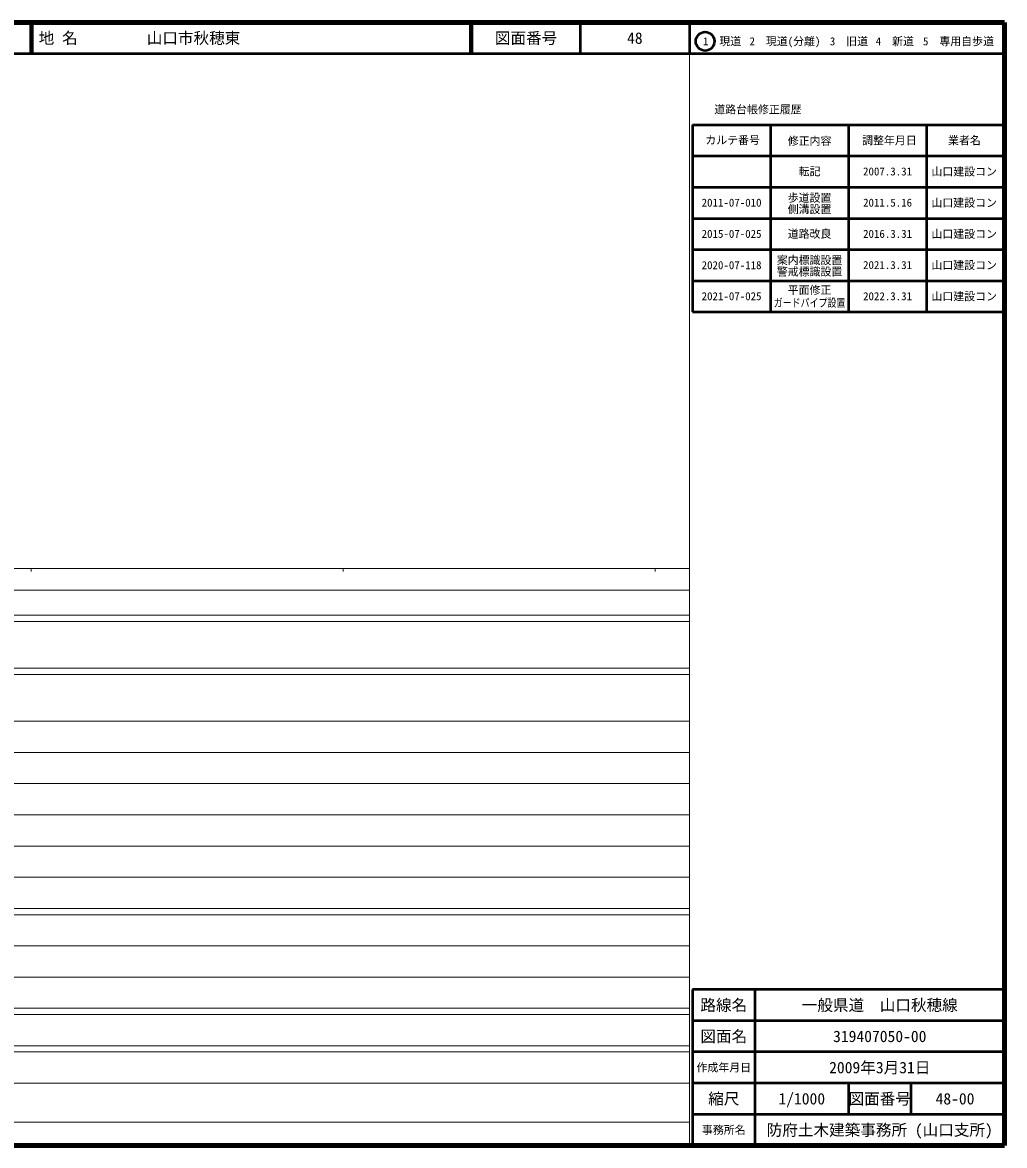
# Model space of a CAD drawing. Units: millimetres on the paper, enlarged 1000 times. Extents: x 40000 to 680000, y 20000 to 380000.
# Drawn here: x 365183 to 680000, y 20000 to 380000 of the extents above; entities that cross this region are included whole.
import ezdxf
from ezdxf.enums import TextEntityAlignment as Align

# ---------------------------------------------------------------- set-up
doc = ezdxf.new("R2010")
doc.units = ezdxf.units.MM
doc.header["$LTSCALE"] = 1000
for name, color, linetype, lineweight in [('M-TTL', 2, 'Continuous', 140), ('M-TTL-BAND', 7, 'Continuous', 13), ('M-TTL-FRAM', 2, 'Continuous', 50), ('M-TTL-LINE', 7, 'Continuous', 50)]:
    doc.layers.add(name, color=color, linetype=linetype, lineweight=lineweight)
doc.layers.add('M-TTL-TXT', color=7, linetype='Continuous')
doc.styles.add('ＭＳ ゴシック', font='')
doc.styles.get('ＭＳ ゴシック').set_extended_font_data('MS Gothic')

msp = doc.modelspace()

# ---------------------------------------------------------------- linework, layer by layer
at = {"layer": 'M-TTL'}
for p, q in [((680000, 380000), (40000, 380000)), ((680000, 20000), (680000, 380000)), ((40000, 20000), (680000, 20000))]:
    msp.add_line(p, q, dxfattribs=at)
at = {"layer": 'M-TTL-BAND'}
for p, q in [((579000, 20000), (579000, 370000)), ((40000, 205000), (579000, 205000)), ((368000, 205000), (368000, 204000)), ((468000, 205000), (468000, 204000)), ((568000, 205000), (568000, 204000)), ((68000, 198000), (579000, 198000)), ((40000, 190000), (579000, 190000)), ((40000, 188000), (579000, 188000)), ((40000, 173000), (579000, 173000)), ((40000, 171000), (579000, 171000)), ((40000, 156000), (579000, 156000)), ((46000, 146000), (579000, 146000)), ((52000, 136000), (579000, 136000)), ((46000, 126000), (579000, 126000)), ((52000, 116000), (579000, 116000)), ((46000, 106000), (579000, 106000)), ((40000, 96000), (579000, 96000)), ((40000, 94000), (579000, 94000)), ((49000, 84000), (579000, 84000)), ((40000, 74000), (579000, 74000)), ((40000, 64000), (579000, 64000)), ((40000, 62000), (579000, 62000)), ((40000, 52000), (579000, 52000)), ((40000, 50000), (579000, 50000)), ((40000, 40000), (579000, 40000)), ((68000, 27500), (579000, 27500))]:
    msp.add_line(p, q, dxfattribs=at)
at = {"layer": 'M-TTL-FRAM'}
for p, q in [((580000, 347197), (580000, 287197)), ((580000, 347197), (680000, 347197)), ((580000, 287197), (680000, 287197)), ((680000, 70000), (580000, 70000)), ((580000, 70000), (580000, 20000))]:
    msp.add_line(p, q, dxfattribs=at)
at = {"layer": 'M-TTL-LINE'}
for p, q in [((367750, 380000), (367750, 370000)), ((368250, 380000), (368250, 370000)), ((508747, 380000), (508747, 370000)), ((509247, 380000), (509247, 370000)), ((543997, 380000), (543997, 370000)), ((579000, 380000), (579000, 370000)), ((40000, 370000), (680000, 370000)), ((605000, 347197), (605000, 287197)), ((630000, 347197), (630000, 287197)), ((655000, 347197), (655000, 287197)), ((580000, 337197), (680000, 337197)), ((580000, 327197), (680000, 327197)), ((580000, 317197), (680000, 317197)), ((580000, 307197), (680000, 307197)), ((580000, 297197), (680000, 297197)), ((600000, 70000), (600000, 20000)), ((680000, 60000), (580000, 60000)), ((680000, 50000), (580000, 50000)), ((680000, 40000), (580000, 40000)), ((630000, 40000), (630000, 30000)), ((650000, 40000), (650000, 30000)), ((680000, 30000), (580000, 30000))]:
    msp.add_line(p, q, dxfattribs=at)
msp.add_circle((584031, 373958), 3000, dxfattribs=at)

# ---------------------------------------------------------------- texts
at = {"layer": 'M-TTL-TXT', "style": 'ＭＳ ゴシック'}
for s, p in [('地 名', (370380, 375000)), ('山口市秋穂東', (405024, 375000))]:
    msp.add_text(s, height=3666, dxfattribs=at).set_placement(p, align=Align.MIDDLE_LEFT)
for s, height, p in [('図面番号', 3666, (526622, 375000)), ('48', 3666, (561497, 375000)), ('1\u3000現道', 2566, (589448, 373958)), ('2\u3000現道(分離)', 2566, (609619, 373958)), ('3\u3000旧道', 2566, (630121, 373958)), ('4\u3000新道', 2566, (644824, 373958)), ('5\u3000専用自歩道', 2566, (665228, 373958)), ('道路台帳修正履歴', 2566, (600968, 352113)), ('カルテ番号', 2566, (592839, 342277)), ('修正内容', 2566, (617509, 342023)), ('調整年月日', 2566, (643089, 342197)), ('業者名', 2566, (667134, 342197)), ('転記', 2566, (617500, 332245)), ('2007.3.31', 2566, (642500, 332245)), ('山口建設コン', 2566, (667077, 332189)), ('歩道設置', 2566, (617500, 323786)), ('2011-07-010', 2566, (592500, 322245)), ('側溝設置', 2566, (617500, 320126)), ('2011.5.16', 2566, (642500, 322245)), ('山口建設コン', 2566, (667077, 322189)), ('2015-07-025', 2566, (592500, 312245)), ('道路改良', 2566, (617500, 312245)), ('2016.3.31', 2566, (642500, 312245)), ('山口建設コン', 2566, (667077, 312189)), ('2020-07-118', 2566, (592500, 302197)), ('案内標識設置', 2566, (617500, 303786)), ('2021.3.31', 2566, (642500, 302245)), ('山口建設コン', 2566, (667077, 302189)), ('警戒標識設置', 2566, (617500, 300126)), ('平面修正', 2566, (617500, 294226)), ('2021-07-025', 2566, (592500, 292245)), ('2022.3.31', 2566, (642500, 292245)), ('山口建設コン', 2566, (667077, 292189)), ('路線名', 3666, (590000, 65000)), ('路線名', 3666, (590000, 65000)), ('一般県道\u3000山口秋穂線', 3666, (640000, 65000)), ('図面名', 3666, (590000, 55000)), ('図面名', 3666, (590000, 55000)), ('319407050-00', 3666, (640000, 55000)), ('2009年3月31日', 3666, (640000, 45000)), ('作成年月日', 2566, (590000, 45000)), ('作成年月日', 2566, (590000, 45000)), ('縮尺', 3666, (590000, 35000)), ('縮尺', 3666, (590000, 35000)), ('1/1000', 3666, (615000, 35000)), ('図面番号', 3666, (640000, 35000)), ('図面番号', 3666, (640000, 35000)), ('48-00', 3666, (664125, 35000)), ('事務所名', 2566, (590000, 25000)), ('事務所名', 2566, (590000, 25000)), ('防府土木建築事務所 (山口支所)', 3666, (640000, 25000))]:
    msp.add_text(s, height=height, dxfattribs=at).set_placement(p, align=Align.MIDDLE_CENTER)
at = {"layer": 'M-TTL-TXT', "style": 'ＭＳ ゴシック', "width": 0.8}
msp.add_text('ガードパイプ設置', height=2566, dxfattribs=at).set_placement((617500, 290126), align=Align.MIDDLE_CENTER)

doc.saveas('drawing.dxf')
